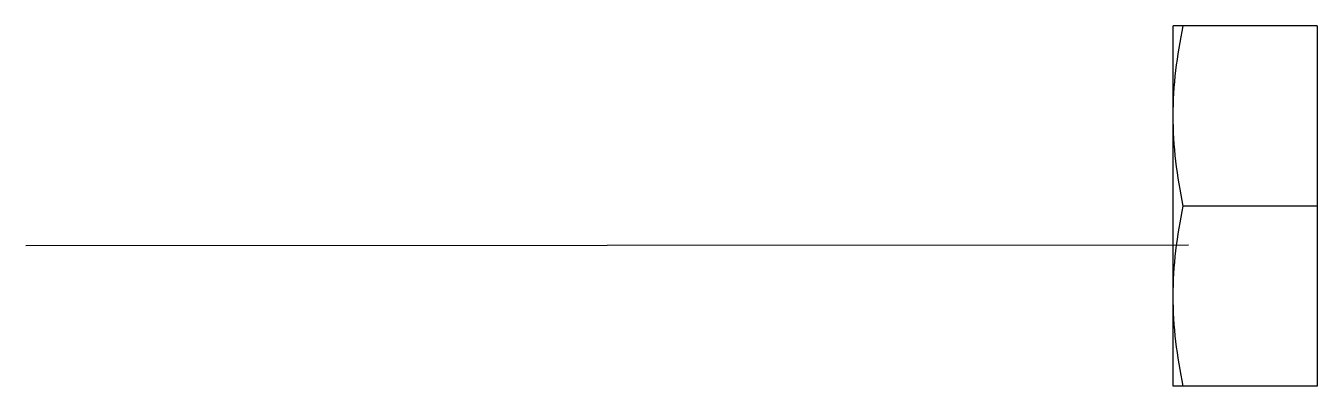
# Model space of a CAD drawing. Extents: x 27938 to 1507990, y 110129 to 923079.
# Drawn here: x 554593.6 to 555062.9, y 368475 to 368605.8 of the extents above; entities that cross this region are included whole.
import ezdxf

# ---------------------------------------------------------------- set-up
doc = ezdxf.new("R2010")
doc.units = 0
doc.header["$LTSCALE"] = 1000
doc.header["$MEASUREMENT"] = 0
doc.styles.get("Standard").update_dxf_attribs({"font": 'gbenor.shx', "bigfont": 'gbcbig.shx'})
doc.dimstyles.get("Standard").update_dxf_attribs({"dimtxt": 0.18, "dimasz": 0.18, "dimexe": 0.18, "dimexo": 0.0625, "dimgap": 0.09, "dimtad": 0, "dimtih": 1, "dimtoh": 1, "dimdec": 4, "dimzin": 0, "dimdsep": 46, "dimtxsty": 'Standard', "dimcen": 0.09, "dimadec": 0, "dimazin": 0, "dimtfac": 1, "dimtdec": 4, "dimtofl": 0, "dimtmove": 0, "dimatfit": 3, "dimfxl": 1, "dimtolj": 1, "dimtzin": 0, "dimarcsym": 0})

msp = doc.modelspace()

# ---------------------------------------------------------------- linework, layer by layer
for p, q in [((555010.58, 368474.98), (555010.58, 368605.83)), ((555062.91, 368605.83), (555010.58, 368605.83)), ((555062.91, 368605.83), (555062.91, 368474.98)), ((555062.91, 368540.4), (555014.26, 368540.4)), ((555062.91, 368474.98), (555010.58, 368474.98))]:
    msp.add_line(p, q)
for points in [[(555010.58, 368573.12), (555010.58, 368584.09), (555012, 368595.09), (555014.26, 368605.83)], [(555014.26, 368540.4), (555012, 368551.14), (555010.58, 368562.14), (555010.58, 368573.12)], [(555010.58, 368507.69), (555010.58, 368518.67), (555012, 368529.67), (555014.26, 368540.4)], [(555014.26, 368474.98), (555012, 368485.72), (555010.58, 368496.72), (555010.58, 368507.69)]]:
    msp.add_open_spline(points, degree=3)

# ---------------------------------------------------------------- leaders
msp.add_leader([(555016.21, 368526.22), (554593.6, 368525.88)], dimstyle='Standard', override={"dimgap": 20})

doc.saveas('drawing.dxf')
